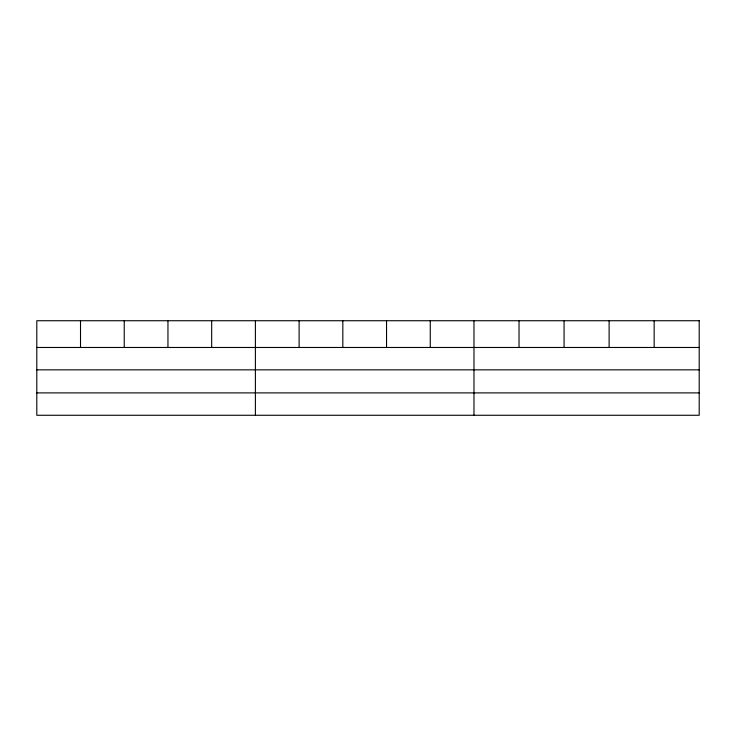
<?xml version="1.0" encoding="UTF-8"?>
<svg xmlns="http://www.w3.org/2000/svg" width="736" height="736" viewBox="0 0 736 736"><rect width="100%" height="100%" fill="white"/><g stroke="black" fill="none" stroke-linecap="round" stroke-linejoin="round"><path stroke-width="1.1" d="M36.8 347.475L699.2 347.475M36.8 369.849L699.2 369.849M36.8 392.895L699.2 392.895M654.157 320.73L654.157 347.475M609.114 320.73L609.114 347.475M564.07 320.73L564.07 347.475M519.027 320.73L519.027 347.475M473.984 320.73L473.984 415.27M430.266 320.73L430.266 347.475M386.547 320.73L386.547 347.475M342.829 320.73L342.829 347.475M299.11 320.73L299.11 347.475M255.392 320.73L255.392 415.27M211.674 320.73L211.674 347.475M167.955 320.73L167.955 347.475M124.237 320.73L124.237 347.475M80.518 320.73L80.518 347.475M699.2 320.73L36.8 320.73L36.8 415.27L699.2 415.27L699.2 320.73"/></g></svg>
